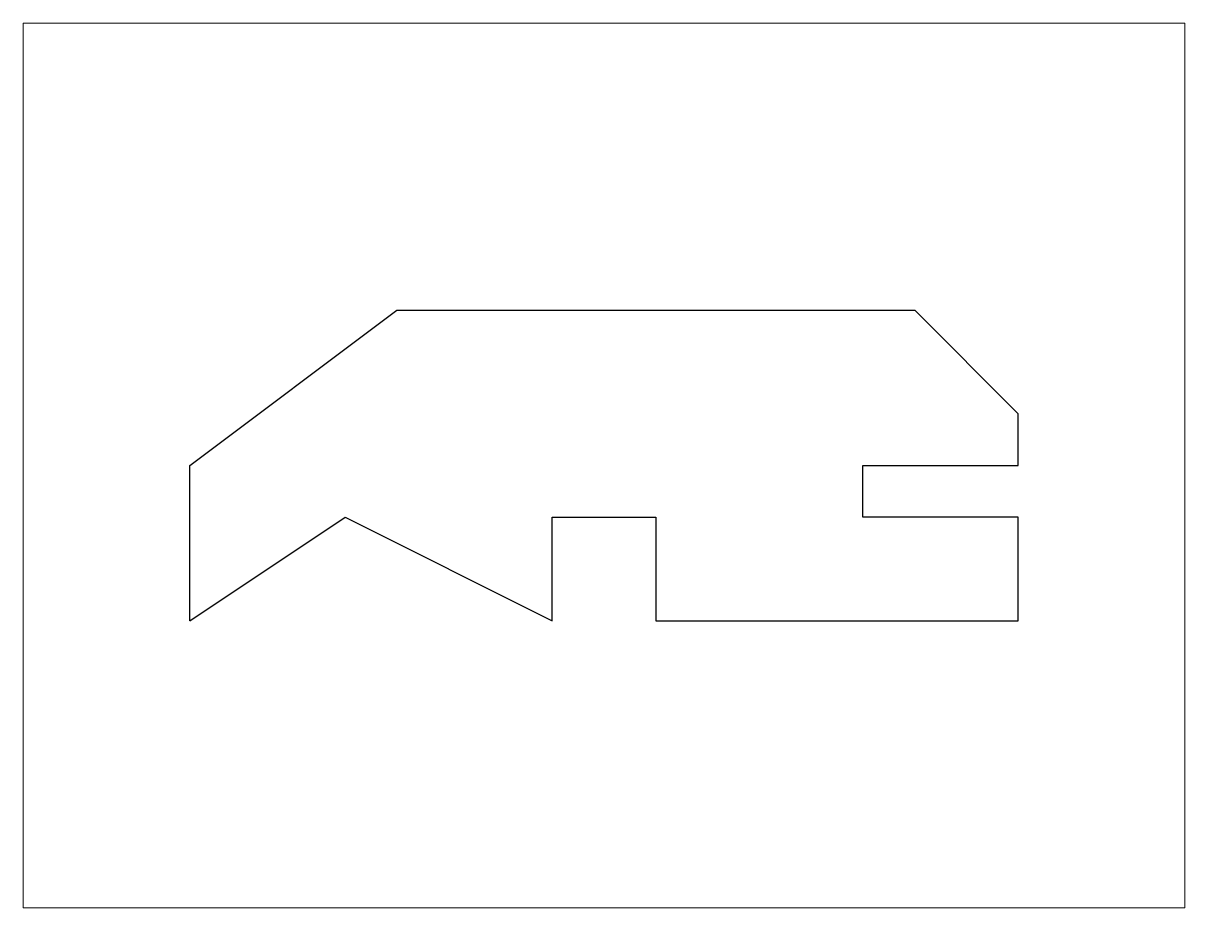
# Paper-space layout 'Layout1' of a CAD drawing. Header units: millimetres. Extents: x 1.05 to 9.45, y 0.8 to 7.2.
# The model-space entities are those that its viewports show. They can reach past a viewport. Long polylines and large blocks are cut down to what shows.
import ezdxf

# ---------------------------------------------------------------- set-up
doc = ezdxf.new("R2010")
doc.units = ezdxf.units.MM
doc.header["$MEASUREMENT"] = 0

msp = doc.modelspace()

# ---------------------------------------------------------------- linework, layer by layer
for p, q in [((591.8, 616.1), (991.8, 916.1)), ((991.8, 916.1), (1991.8, 916.1)), ((2191.8, 716.1), (1991.8, 916.1)), ((2191.8, 616.1), (2191.8, 716.1)), ((591.8, 316.1), (591.8, 616.1)), ((1891.8, 516.1), (1891.8, 616.1)), ((1891.8, 616.1), (2191.8, 616.1)), ((591.8, 316.1), (891.8, 516.1)), ((891.8, 516.1), (1291.8, 316.1)), ((1291.8, 316.1), (1291.8, 516.1)), ((1291.8, 516.1), (1491.8, 516.1)), ((1491.8, 516.1), (1491.8, 316.1)), ((2191.8, 516.1), (1891.8, 516.1)), ((2191.8, 316.1), (2191.8, 516.1)), ((1491.8, 316.1), (2191.8, 316.1))]:
    msp.add_line(p, q)

psp = doc.layouts.get("Layout1")

# ---------------------------------------------------------------- viewports
at = {"layer": '0', "view_target_point": (1391.8227, 616.1048)}
psp.add_viewport(center=(5.25, 4), size=(8.4, 6.4), view_center_point=(0, 0), view_height=1708.800749, dxfattribs=at)

doc.saveas('drawing.dxf')
